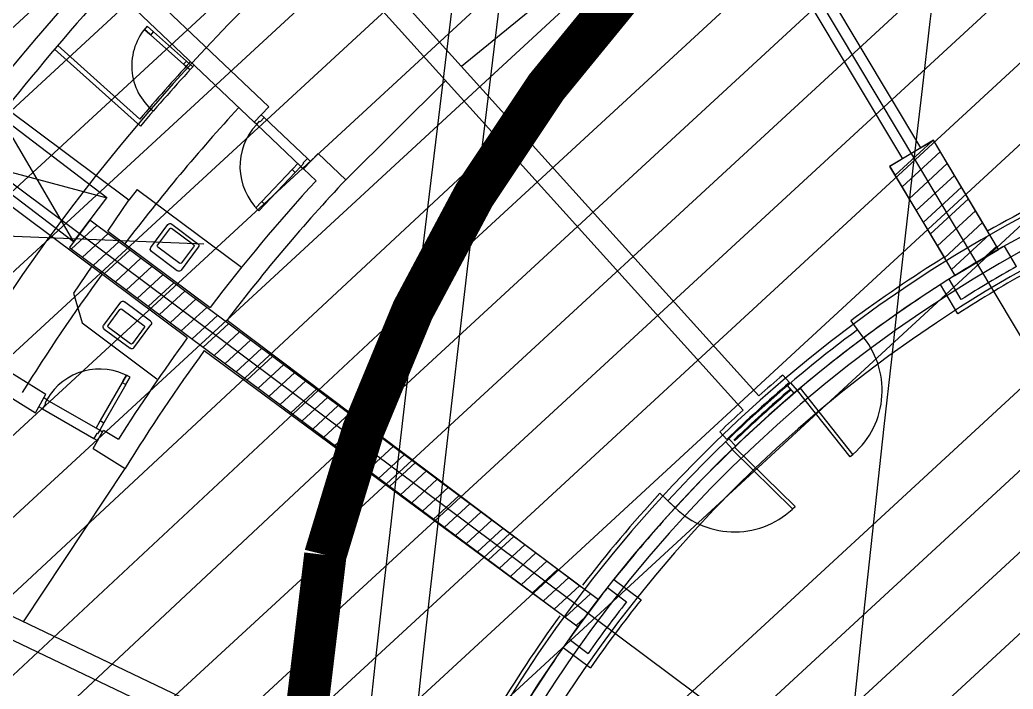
# Model space of a CAD drawing. Extents: x -678889171 to 586587, y -792238163 to 335485.
# Drawn here: x -678765998 to -678754277, y -791980772 to -791972875 of the extents above; entities that cross this region are included whole.
import ezdxf
from ezdxf.enums import TextEntityAlignment as Align

# ---------------------------------------------------------------- set-up
doc = ezdxf.new("R2010")
doc.units = 0
doc.header["$MEASUREMENT"] = 0
for name, color, linetype in [('A-FLOR-PATT', 252, 'Continuous'), ('A-SITE-PATT', 252, 'Continuous'), ('A-WALL', 252, 'Continuous')]:
    doc.layers.add(name, color=color, linetype=linetype)
for name, color, linetype, lineweight in [('BASEMENT3 LAYOUT$0$A-TABL-TEXT', 252, 'Continuous', 30), ('BASEMENT3 LAYOUT$0$HATCH11', 252, 'Continuous', 15), ('BASEMENT3 LAYOUT$0$HATCH2', 252, 'Continuous', 15)]:
    doc.layers.add(name, color=color, linetype=linetype, lineweight=lineweight)
doc.styles.add('Ground floor Towers$0$$Bas01-Rname$0$EN-SC', font='swissc.ttf')
doc.styles.add('Ground floor Towers$0$$Bas01-Rname$0$EN-SCL', font='swisscl.ttf')
doc.styles.add('Ground floor Towers$0$04-Ground Floor$0$V2-lower ground$0$LEVEL  FOR LICENSE LOWER GR$0$$LG- LEVEL$0$AR-SR', font='sarb.shx')

# ---------------------------------------------------------------- blocks, each defined once
blk = doc.blocks.new('A$C61C61320')
at = {"layer": 'BASEMENT3 LAYOUT$0$HATCH11'}
h = blk.add_hatch(dxfattribs=at)
h.set_pattern_fill('JIS_WOOD', color=256, scale=1000, style=0)
h.set_pattern_definition([(45, (-55979.95959305647, -92778.05480168064), (-499.9999991609842, 499.9999991609843), [])])
edge = h.paths.add_edge_path()
edge.add_line((-21467.74319023453, -134455.7384705361), (-52625.22989511769, -137297.8907696561))
edge.add_arc((469730.797268165, -78930.5305383486), 525606.8567419754, 175.7647423383216, 186.3757064635938, ccw=False)
edge.add_arc((-39265.1562679424, -44102.43736154633), 15691.08979022459, 0.9729785529091828, 165.2727067888424, ccw=False)
edge.add_arc((542230.0773749191, -76004.92878418005), 566720.1514529854, 176.7459500062832, 185.9199427217102)
at = {"layer": 'BASEMENT3 LAYOUT$0$HATCH2'}
h = blk.add_hatch(dxfattribs=at)
h.set_pattern_fill('JIS_WOOD', color=256, scale=1000, style=0)
h.set_pattern_definition([(45, (-845211.5632561638, -471074.8112416068), (-499.9999991609842, 499.9999991609843), [])])
edge = h.paths.add_edge_path()
edge.add_line((-87728.88771757309, -14436.92520058164), (11085.99286301623, -14077.61977391216))
edge.add_line((11085.9928630162, -14077.61977391216), (11086.00013759563, -61296.12011963065))
edge.add_line((11086.00013759569, -61296.12011963065), (-23868.16462742418, -60220.57708285929))
edge.add_line((-23868.16462742421, -60220.57708285929), (-23388.15647815715, -47455.2645226442))
edge.add_arc((-38984.06513334403, -44366.02445463254), 15898.9235792472, 348.7958745272753, 525.9866040010601)
edge.add_line((-54409.82303213701, -40516.12001080933), (-55179.78612954497, -49076.3717473704))
edge.add_line((-55179.78612954495, -49076.3717473704), (-87616.00626249687, -47227.09333388295))
edge.add_line((-87616.00626249681, -47227.09333388295), (-87728.88771757303, -14436.92520058164))
at = {"layer": 'BASEMENT3 LAYOUT$0$A-TABL-TEXT', "const_width": 500, "elevation": 212771.999991763}
blk.add_lwpolyline([(-55177.9904923368, -49002.55585763077), (-54541.06010160525, -40908.81723323351, -0.4123632474485285), (-36062.28517638973, -28707.6033656245)], format="xyb", dxfattribs=at)
blk = doc.blocks.new('2')
at = {"layer": 'BASEMENT3 LAYOUT$0$A-TABL-TEXT', "const_width": 500, "elevation": 212771.999991763}
blk.add_lwpolyline([(62742.86580925656, 183194.8048470006), (63379.79619998811, 191288.5434713978, -0.4123632474485285), (81858.57112520363, 203489.7573390068)], format="xyb", dxfattribs=at)
blk = doc.blocks.new('GR')
at = {"layer": 'A-FLOR-PATT'}
for p, q in [((49525, 196905), (245.3918416806846, 272191.5239476775)), ((49525, 196905), (-15202.90004794695, 241219.0248279215)), ((37917.31744450156, 214869.4832371915), (40100.14218471047, 211534.8171258366)), ((32138.3914500254, 214838.5129445048), (38312.25326382491, 208534.7973073224)), ((37708.14592250739, 214732.5625507092), (39890.99582877191, 211397.8579935781)), ((31959.78480612638, 214663.5855212804), (38133.63641247177, 208359.8597315139)), ((36013.24041828551, 213484.6447881008), (34648.66498233605, 212275.4412405248)), ((32395.9762095687, 211708.6128266694), (30635.49481580156, 213247.7002385714)), ((30472.89020110396, 213057.8023117596), (32231.23306128339, 211520.4426882306)), ((29842.46849688815, 212283.2599562553), (30890.53406081966, 211416.0194998844)), ((29880.71930975112, 212329.4863049681), (30881.25529669845, 211501.5750408286)), ((33338.30891472049, 210884.7856567502), (34469.95725093264, 212100.6168498605, 6.706923801985238e-08)), ((32231.23306128339, 211520.4426882306), (32395.9762095687, 211708.6128266694)), ((32310.31943479371, 211610.6943548846), (32231.33352631399, 211520.3548493425)), ((32301.8857821565, 211525.0855147852), (32347.96089543631, 211577.7835596847)), ((32347.96089543631, 211577.7835596847), (32310.31943479371, 211610.6943548846)), ((32347.9608954363, 211577.7835596847), (32874.94134443259, 211117.0324268861)), ((40247.52407594203, 211631.3299043792, -6.574195595121094e-08), (39745.57282651265, 211302.6279901172, -6.574195595121094e-08)), ((39812.16568707858, 211200.9359461153, -6.574195595121094e-08), (40233.14074719945, 211621.9110062362, -6.574195595121094e-08)), ((40101.42356947396, 211535.6013132343, -6.574195595121094e-08), (40247.52407570888, 211631.329904736, -6.574195595121094e-08)), ((40246.31441319807, 211630.5377588073), (40931.14305478445, 210584.7556103182)), ((41069.2788525678, 210376.4517879508, -6.574195595121094e-08), (40247.52407594203, 211631.3299043792, -6.574195595121094e-08)), ((30530.88085418709, 210556.9771759924), (29228.62405942294, 211463.3838248485)), ((29228.62405942294, 211463.3838248485), (30157.84687370269, 210022.5138715401)), ((30791.80158176535, 210538.0459113086), (29298.81413588337, 211560.7575085301)), ((32261.44669482807, 211494.0262131825), (32231.33352631399, 211520.3548493425)), ((32261.44669482807, 211494.0262131825), (32294.35749002798, 211531.6676738251)), ((32261.44669482807, 211494.0262131825), (32803.4837280814, 211020.1107623039)), ((32294.35749002798, 211531.6676738251), (32301.8857821565, 211525.0855147852)), ((39901.00623775847, 211065.2700937685, -6.574195595121094e-08), (40334.40012664668, 211498.6639826567, -6.574195595121094e-08)), ((39892.25204771315, 211398.6806263961, -6.574195595121094e-08), (39744.36316438326, 211301.8358449477, -6.574195595121094e-08)), ((39989.84678843833, 210929.6042414216, -6.574195595121094e-08), (40423.2406769853, 211362.9981299686, -6.574195595121094e-08)), ((39744.36316438325, 211301.8358449477), (40429.13231767371, 210256.1445448657)), ((39745.57282651265, 211302.6279901172, -6.574195595121094e-08), (40567.3276067941, 210047.7498760823, -6.574195595121094e-08)), ((40078.68733911819, 210793.9383890748, -6.574195595121094e-08), (40512.08122732397, 211227.3322772805, -6.574195595121094e-08)), ((32828.86623115279, 211064.3343819865), (32874.94134443259, 211117.0324268861)), ((32998.2384835718, 211182.0896337159), (32833.59689659544, 210993.782126144)), ((32874.94134443259, 211117.0324268861), (32912.5828050752, 211084.1216316861)), ((32998.2384835718, 211182.0896337159), (33338.38867382432, 210884.7159279629)), ((32708.57748379097, 210987.5254159857), (32700.020677039, 210977.7386362186)), ((32765.84226743881, 211053.0215575038), (32708.57748379097, 210987.5254159857)), ((32737.66213768159, 210944.8278410187), (32803.4837280814, 211020.1107623039)), ((32803.4837280814, 211020.1107623039), (32765.84226743881, 211053.0215575038)), ((32803.4837280814, 211020.1107623039), (32836.39452328131, 211057.7522229465)), ((32803.4837280814, 211020.1107623039), (32833.59689659547, 210993.782126144)), ((32836.39452328131, 211057.7522229465), (32828.86623115279, 211064.3343819865)), ((32912.5828050752, 211084.1216316861), (32833.59689659547, 210993.782126144)), ((32833.59689659544, 210993.782126144), (32987.75766822929, 210858.995816142)), ((40167.5278897981, 210658.2725367279, -6.574195595121094e-08), (40600.92177766262, 211091.6664245924, -6.574195595121094e-08)), ((30157.84687370269, 210022.5138715401), (28856.69633245534, 210930.2790175156)), ((28856.69633245534, 210930.2790175156), (30530.80665022249, 210557.044322425)), ((32357.74840695999, 210586.2674455357), (32700.020677039, 210977.7386362186)), ((32395.38986760258, 210553.3566503358), (32737.66213768159, 210944.8278410187)), ((32700.020677039, 210977.7386362186), (32737.66213768159, 210944.8278410187)), ((40256.36844047793, 210522.6066843811, -6.574195595121094e-08), (40689.76232800129, 210956.0005719044, -6.574195595121094e-08)), ((31545.28793525553, 208943.1118025062), (28789.55878250397, 210830.8143221041)), ((40345.20899115785, 210386.9408320342, -6.574195595121094e-08), (40778.60287833997, 210820.3347192163, -6.574195595121094e-08)), ((30884.81588417984, 210668.7376993566), (30791.80158176535, 210538.0459113086)), ((30884.81588417984, 210668.7376993566), (32151.14788605901, 209802.2474227154)), ((40434.04954183768, 210251.2749796874, -6.574195595121094e-08), (40867.44342867858, 210684.6688665283, -6.574195595121094e-08)), ((30157.84687370269, 210022.5138715401), (30530.88085418709, 210556.9771759924)), ((30557.60968012269, 210165.3747303395), (30791.80158176535, 210538.0459113086)), ((32291.92681656018, 210510.9845242505), (32357.74840695999, 210586.2674455357)), ((32291.92681656018, 210510.9845242505), (32349.19160020802, 210576.4806657686)), ((32349.19160020802, 210576.4806657686), (32291.92681656018, 210510.9845242505)), ((32395.38986760259, 210553.3566503358), (32329.56827720277, 210478.0737290506)), ((32357.74840695999, 210586.2674455357), (32395.38986760259, 210553.3566503358)), ((40522.8900925176, 210115.6091273405, -6.574195595121094e-08), (40956.28397901726, 210549.0030138402, -6.574195595121094e-08)), ((32329.56827720277, 210478.0737290506), (32291.92681656018, 210510.9845242505)), ((40892.42996682841, 210260.6425986246, -6.574195595121094e-08), (41045.1245293559, 210413.3371611521, -6.574195595121094e-08)), ((41289.39365193976, 210183.6148773881), (41135.99791269795, 210417.9550714739)), ((30339.41254307961, 210284.5727935195, -6.574195595121094e-08), (30113.44607782693, 209954.6480099246, -6.574195595121094e-08)), ((36518.06226516134, 206054.6032701902, -6.574195595121094e-08), (30339.41254307961, 210284.5727935195, -6.574195595121094e-08)), ((40567.3276067941, 210047.7498760823, -6.574195595121094e-08), (41069.2788525678, 210376.4517879508, -6.574195595121094e-08)), ((30139.05681040115, 209937.1140714788, -6.574195595121094e-08), (30426.73419669294, 210224.7914577706, -6.574195595121094e-08)), ((30557.5285803533, 210165.4302537598), (31799.8276825097, 209314.9137141435)), ((31695, 210055), (-8850, 210055.0000000001)), ((30272.3241018916, 209845.8749599427, -6.574195595121094e-08), (30560.00321076275, 210133.5540688138, -6.574195595121094e-08)), ((30113.44607782693, 209954.6480099246, -6.574195595121094e-08), (36292.09874895602, 205724.5419283997, -6.574195595121094e-08)), ((30405.59139338252, 209754.6358484069, -6.574195595121094e-08), (30693.27222483302, 210042.3166798574, -6.574195595121094e-08)), ((30538.85868487321, 209663.396736871, -6.574195595121094e-08), (30826.54123890307, 209951.0792909008, -6.574195595121094e-08)), ((40620.71720754613, 209598.3714604619), (40401.53298451993, 209933.215658993)), ((40653.51222507826, 209767.3759904823), (40500.11648583643, 210001.7161845681)), ((30672.12597636413, 209572.1576253353, -6.574195595121094e-08), (30959.81025297311, 209859.8419019443, -6.574195595121094e-08)), ((30386.37122709811, 209741.7960480185), (30182.23852897758, 209418.2368359423)), ((30805.39326785458, 209480.9185137991, -6.574195595121094e-08), (31093.07926704339, 209768.6045129879, -6.574195595121094e-08)), ((30938.6605593455, 209389.6794022629, -6.574195595121094e-08), (31226.34828111343, 209677.3671240308, -6.574195595121094e-08)), ((31071.92785083619, 209298.440290727, -6.574195595121094e-08), (31359.61729518324, 209586.129735074, -6.574195595121094e-08)), ((31205.19514232688, 209207.201179191, -6.574195595121094e-08), (31492.88630925352, 209494.8923461176, -6.574195595121094e-08)), ((39362.52196808333, 209463.1452840513), (39516.79079785533, 209266.3803191117)), ((27874.02580942312, 209361.5092579908), (29906.43735160152, 208211.2044860532)), ((30182.23852897758, 209418.2368359423), (30297.23268304113, 209070.7693514218)), ((31338.4624338178, 209115.9620676553, -6.574195595121094e-08), (31626.15532332356, 209403.6549571611, -6.574195595121094e-08)), ((31471.72972530825, 209024.7229561191, -6.574195595121094e-08), (31759.42433739337, 209312.4175682042, -6.574195595121094e-08)), ((27751.29269146548, 209143.7093488346), (29790.53933174815, 207989.536046433)), ((31604.9970167994, 208933.4838445832, -6.574195595121094e-08), (31892.69335146388, 209221.1801792476, -6.574195595121094e-08)), ((31738.26430828986, 208842.244733047, -6.574195595121094e-08), (32025.96236553392, 209129.942790291, -6.574195595121094e-08)), ((32006.12534463056, 209173.6759289649), (36310.55652751459, 206196.663912182)), ((30297.23268304113, 209070.7693514218), (31206.20802509456, 208448.1119898546)), ((31871.53159978054, 208751.005621511, -6.574195595121094e-08), (32159.23137960373, 209038.7054013342, -6.574195595121094e-08)), ((32004.79889127146, 208659.7665099753, -6.574195595121094e-08), (32292.50039367378, 208947.4680123776, -6.574195595121094e-08)), ((31751.54976574483, 208801.8203491271), (36084.59027299681, 205866.6089635357)), ((32138.06618276192, 208568.5273984391, -6.574195595121094e-08), (32425.76940774382, 208856.230623421, -6.574195595121094e-08)), ((32271.33347425307, 208477.2882869032, -6.574195595121094e-08), (32559.0384218141, 208764.9932344642, -6.574195595121094e-08)), ((38584.83157969782, 208791.6287295155, -1.196127254280847e-05), (38668.84027933981, 208705.8589879961, -1.196127254280847e-05)), ((32404.60076574376, 208386.0491753672, -6.574195595121094e-08), (32692.30743588414, 208673.7558455076, -6.574195595121094e-08)), ((38727.75614936915, 208582.1562528441, -1.341915513471841e-07), (38646.54188770804, 208670.4978834768, -1.340604325533008e-07)), ((38764.56516213279, 208615.9955285363, -1.341932693295576e-07), (38683.35090047165, 208704.3371591688, -1.340621505356744e-07)), ((38764.57237519829, 208617.0783494638, -3.474091652645497e-07), (38794.87703026672, 208643.1863536231, -3.474091652645497e-07)), ((38794.87703026672, 208643.1863536231, -3.474091652645497e-07), (39447.57713888356, 207885.5699723868, -3.474091652645497e-07)), ((32537.86805723421, 208294.810063831, -6.574195595121094e-08), (32825.57644995395, 208582.5184565508, -6.574195595121094e-08)), ((39417.27248381509, 207859.4619682274, -3.474091652645497e-07), (38764.57237519829, 208617.0783494638, -3.474091652645497e-07)), ((30845.99786696408, 208475.8561883552), (30799.66432000861, 208387.2378921263)), ((30845.99786696408, 208475.8561883552), (30805.68768111282, 208398.7582706361)), ((30805.68768111282, 208398.7582706361), (30845.99786696408, 208475.8561883552)), ((30843.97346812308, 208364.0711186486), (30890.30701507854, 208452.6894148775)), ((30890.30701507854, 208452.6894148775), (30845.99786696408, 208475.8561883552)), ((32671.13534872513, 208203.5709522953, -6.574195595121094e-08), (32958.84546402423, 208491.2810675944, -6.574195595121094e-08)), ((30799.6643200086, 208387.2378921263), (30558.7298758402, 207926.4227517359)), ((30843.97346812307, 208364.0711186486), (30603.03902395467, 207903.2559782582)), ((30799.66432000861, 208387.2378921263), (30843.97346812308, 208364.0711186486)), ((32804.40264021559, 208112.3318407591, -6.574195595121094e-08), (33092.11447809427, 208400.0436786378, -6.574195595121094e-08)), ((32937.66993170674, 208021.0927292232, -6.574195595121094e-08), (33225.38349216455, 208308.806289681, -6.574195595121094e-08)), ((29790.53933174832, 207989.5360464333), (29906.37319913728, 208211.0817870056)), ((33070.93722319743, 207929.8536176872, -6.574195595121094e-08), (33358.65250623459, 208217.5689007244, -6.574195595121094e-08)), ((29827.60616931285, 208060.4306834161), (29883.20642565937, 208166.7726388908)), ((29871.91531742732, 208037.2639099384), (29827.60616931285, 208060.4306834161)), ((29904.34880029609, 208099.2967172986), (29871.91531742732, 208037.2639099384)), ((29918.65374415094, 208148.2392201086), (29883.20642565937, 208166.7726388908)), ((29918.65374415094, 208148.2392201086), (29895.4869706732, 208103.9300719941)), ((29895.4869706732, 208103.9300719941), (29904.34880029609, 208099.2967172986)), ((29918.65374415094, 208148.2392201086), (30556.7054769992, 207814.6376820292)), ((33204.20451468788, 207838.6145061511, -6.574195595121094e-08), (33491.9215203044, 208126.3315117676, -6.574195595121094e-08)), ((37870.42870142788, 208091.8941173091), (37954.43740106802, 208006.1243757881, -1.206289972118029e-05)), ((29871.91531742731, 208037.2639099384), (30492.24339102978, 207712.9290812502)), ((33337.47180617857, 207747.3753946151, -6.574195595121094e-08), (33625.19053437444, 208035.094122811, -6.574195595121094e-08)), ((33470.73909766925, 207656.1362830792, -6.574195595121094e-08), (33758.45954844449, 207943.8567338544, -6.574195595121094e-08)), ((38028.18106313307, 207895.1683244109), (37942.88163927596, 207979.572164909, -2.127147077250161e-06)), ((38063.34933000584, 207930.7097510165, -3.485886315841532e-09), (37978.04990614876, 208015.1135915147, -2.130632963566009e-06)), ((30512.39632888474, 207837.804455507), (30552.70651473599, 207914.9023732261)), ((30556.7054769992, 207814.6376820292), (30512.39632888474, 207837.804455507)), ((30552.70651473599, 207914.9023732261), (30558.7298758402, 207926.4227517359)), ((30603.03902395467, 207903.2559782582), (30556.7054769992, 207814.6376820292)), ((30558.7298758402, 207926.4227517359), (30603.03902395467, 207903.2559782582)), ((33604.00638916041, 207564.8971715432, -6.574195595121094e-08), (33891.72856251453, 207852.6193448973, -6.574195595121094e-08)), ((38050.19384245385, 207917.5458425477, -3.331946059385862e-07), (38023.37297806019, 207887.8702425845, -3.331946059385862e-07)), ((38023.37297806019, 207887.8702425845, -3.331946059385862e-07), (38765.26298155463, 207217.3486280029, -3.331946059385862e-07)), ((38792.08384594829, 207247.0242279661, -3.331946059385862e-07), (38050.19384245385, 207917.5458425477, -3.331946059385862e-07)), ((39447.57713888356, 207885.5699723868, -3.474091652645497e-07), (39417.27248381509, 207859.4619682274, -3.474091652645497e-07)), ((30487.14756566897, 207595.2695511782), (30603.04558552237, 207816.9379907984)), ((30524.67687389857, 207774.9618886103), (30492.24339102978, 207712.9290812502)), ((30492.24339102978, 207712.9290812502), (30536.55253914426, 207689.7623077724)), ((30533.53870352146, 207770.3285339148), (30524.67687389857, 207774.9618886103)), ((30556.7054769992, 207814.6376820292), (30533.53870352146, 207770.3285339148)), ((30536.55253914426, 207689.7623077724), (30592.15279549077, 207796.104263247)), ((30556.7054769992, 207814.6376820292), (30592.15279549077, 207796.104263247)), ((30603.04558552237, 207816.9379907984), (30781.77541855371, 207715.7804370466)), ((33737.27368065109, 207473.6580600073, -6.574195595121094e-08), (34024.99757658481, 207761.381955941, -6.574195595121094e-08)), ((30487.14756566897, 207595.2695511782), (30876.13316011804, 207375.1113911678)), ((33870.54097214155, 207382.4189484711, -6.574195595121094e-08), (34158.26659065485, 207670.1445669844, -6.574195595121094e-08)), ((34003.80826363224, 207291.1798369351, -6.574195595121094e-08), (34291.53560472489, 207578.9071780278, -6.574195595121094e-08)), ((34137.07555512292, 207199.9407253992, -6.574195595121094e-08), (34424.80461879517, 207487.6697890714, -6.574195595121094e-08)), ((29749.75422969484, 205518.7515309269), (30875.70735812417, 207375.3523866824)), ((34270.34284661408, 207108.7016138632, -6.574195595121094e-08), (34558.07363286521, 207396.4324001144, -6.574195595121094e-08)), ((34403.61013810476, 207017.4625023273, -6.574195595121094e-08), (34691.34264693502, 207305.1950111575, -6.574195595121094e-08)), ((37191.03703237549, 207337.9001053165), (37379.46260412479, 207173.5510429581)), ((37290.07921836705, 207251.5769214376, -1.341305024979747e-07), (37381.73149559391, 207174.1181577041, -1.342611031498726e-07)), ((38765.26298155463, 207217.3486280029, -3.331946059385862e-07), (38792.08384594829, 207247.0242279661, -3.331946059385862e-07)), ((34536.87742959545, 206926.2233907913, -6.574195595121094e-08), (34824.6116610053, 207213.9576222012, -6.574195595121094e-08)), ((34670.1447210859, 206834.9842792551, -6.574195595121094e-08), (34957.88067507534, 207122.7202332446, -6.574195595121094e-08)), ((34803.41201257659, 206743.7451677192, -6.574195595121094e-08), (35091.14968914515, 207031.4828442878, -6.574195595121094e-08)), ((34936.67930406774, 206652.5060561833, -6.574195595121094e-08), (35224.41870321543, 206940.2454553309, -6.574195595121094e-08)), ((26618.96307469231, 206860.6816046859), (34729.27404533423, 203384.4132558206)), ((35069.9465955582, 206561.2669446471, -6.574195595121094e-08), (35357.68771728547, 206849.0080663743, -6.574195595121094e-08)), ((35203.21388704912, 206470.0278331114, -6.574195595121094e-08), (35490.95673135552, 206757.7706774177, -6.574195595121094e-08)), ((35336.48117853981, 206378.7887215754, -6.574195595121094e-08), (35624.22574542556, 206666.5332884612, -6.574195595121094e-08)), ((26520.61232921985, 206630.8400205776), (34629.0638985672, 203155.3686544535)), ((35469.74847003026, 206287.5496100392, -6.574195595121094e-08), (35757.4947594956, 206575.2958995046, -6.574195595121094e-08)), ((35603.01576152141, 206196.3104985033, -6.574195595121094e-08), (35890.76377356588, 206484.0585105477, -6.574195595121094e-08)), ((35736.28305301187, 206105.0713869671, -6.574195595121094e-08), (36024.03278763592, 206392.8211215911, -6.574195595121094e-08)), ((35869.55034450279, 206013.8322754314, -6.574195595121094e-08), (36157.30180170573, 206301.5837326343, -6.574195595121094e-08)), ((36691.40365629375, 206299.2634652274), (37021.62928413242, 206073.1807466661)), ((36002.81763599347, 205922.5931638954, -6.574195595121094e-08), (36290.57081577601, 206210.346343678, -6.574195595121094e-08)), ((36620.87295701487, 206202.1220775746), (36851.98085154998, 206043.8984369097)), ((36136.08492748393, 205831.3540523592, -6.574195595121094e-08), (36423.83982984582, 206119.1089547211, -6.574195595121094e-08)), ((36292.09874895602, 205724.5419283997, -6.574195595121094e-08), (36518.06226516134, 206054.6032701902, -6.574195595121094e-08)), ((36269.35221897508, 205740.1149408233, -6.574195595121094e-08), (36375.27837823587, 205846.0411000841, -6.574195595121094e-08)), ((36126.48341523295, 205474.1179500365), (36456.70904307161, 205248.0352314751)), ((36191.53357380867, 205575.0114860295), (36422.64146834379, 205416.7878453646))]:
    blk.add_line(p, q, dxfattribs=at)
at = {"layer": 'A-FLOR-PATT', "extrusion": (-1.123363776005737e-08, 9.272868781922142e-09, 0.9999999999999999)}
for p, q in [((30923.05926590823, 212598.8726607985, -1.04877342925597e-05), (30891.3906642345, 212560.1802885782, -1.048469860167049e-05)), ((30891.3906642345, 212560.1802885782, -1.048469860167049e-05), (30958.7153918977, 212505.0769216659, -9.217430707987887e-06)), ((30958.7153918977, 212505.0769216659, -9.217430707987887e-06), (30891.3906642345, 212560.1802885782, -1.048469860167049e-05)), ((30891.3906642345, 212560.1802885782, -1.048469860167049e-05), (30968.77540867496, 212496.8430852308, -9.028068838816709e-06)), ((31000.44401034869, 212535.535457451, -9.031104529706128e-06), (30923.05926590823, 212598.8726607985, -1.04877342925597e-05)), ((30968.77540867496, 212496.8430852308, -9.028068838816709e-06), (31000.44401034869, 212535.535457451, -9.031104529706128e-06)), ((31000.44401034868, 212535.535457451, -9.031104529706128e-06), (31402.84468143908, 212206.1820000442, -1.456629762867446e-06)), ((30968.77540867496, 212496.8430852307, -9.028068838816709e-06), (31371.17607976535, 212167.489627824, -1.453594071978027e-06)), ((31371.17607976535, 212167.489627824, -1.45359407197781e-06), (31402.84468143908, 212206.1820000443, -1.456629762867229e-06)), ((31381.23609654262, 212159.2557913889, -1.264232202807065e-06), (31371.17607976535, 212167.489627824, -1.45359407197781e-06)), ((31448.56082420582, 212104.1524244766, 3.035690875757835e-09), (31381.23609654262, 212159.2557913889, -1.264232202807065e-06)), ((31402.84468143908, 212206.1820000443, -1.456629762867229e-06), (31480.22942587955, 212142.8447966968)), ((31480.22942587955, 212142.8447966968), (31448.56082420582, 212104.1524244766, 3.035690875757835e-09))]:
    blk.add_line(p, q, dxfattribs=at)
at = {"layer": 'A-FLOR-PATT', "extrusion": (-4.359270322766709e-17, -6.367327801144432e-17, -1)}
for p, q in [((31072.59069174493, 209992.7452008249), (31261.99715016771, 210269.3999891581)), ((31283.10058374365, 210221.0912290071), (31150.51606284769, 210027.4328771739)), ((31573.836608137, 210042.3607356941), (31306.40364608145, 210225.4536455028)), ((31308.60327484342, 210278.1248221491), (31622.14536828781, 210063.4641692701)), ((31394.85761818045, 209731.4784232702), (31081.31552473619, 209946.1390761492)), ((31154.87847934314, 210004.1298148362), (31422.31144139892, 209821.0369050275)), ((31630.87020127883, 210016.8580445944), (31441.46374285605, 209740.2032562611)), ((31445.61450373661, 209825.399321523), (31578.19902463257, 210019.0576733563))]:
    blk.add_line(p, q, dxfattribs=at)
at = {"layer": 'A-FLOR-PATT', "extrusion": (4.362556236135366e-17, 6.365076917110876e-17, -1)}
for p, q in [((30742.557969769, 209331.3277241841), (30553.00874130265, 209054.7707347809)), ((30605.6787755955, 209052.5439201022), (30738.36323552206, 209246.1338126844)), ((30761.6685464154, 209250.4842007313), (31029.00696950522, 209067.2532798802)), ((31102.59984621312, 209125.206041349), (30789.16859155637, 209340.0285002777)), ((30561.70951739652, 209008.1601129939), (30875.14077205327, 208793.3376540652)), ((30877.36758673191, 208846.0076883577), (30610.02916364209, 209029.2386092088)), ((31033.35735755181, 209043.9479689868), (30900.67289762525, 208850.3580764046)), ((30921.75139384018, 208802.0384301587), (31111.30062230676, 209078.5954195619))]:
    blk.add_line(p, q, dxfattribs=at)
at = {"layer": 'A-FLOR-PATT'}
for centre, radius, start, end in [((687279.656740699, 163488.6097753342), 649022.5456272444, 169.8809308091749, 188.016783999427), ((632160.654919429, 163506.251165366), 605195.8226879981, 171.0737824436527, 190.1263033448895), ((632160.6549194276, 163506.2511653661), 599695.8226879967, 171.0616030214717, 190.2201678661017), ((632160.6549194327, 163506.2511653659), 599145.8226880017, 171.0631954506245, 190.2296506374575), ((49526.59955092936, 196905.9360870057), 23655.24608071568, 5.69885754428108, 152.2212887960275), ((49526.59955092927, 196905.9360870057), 23655.24608071568, 5.698857544488487, 152.2212887979112), ((49462.5152739476, 196949.8101306047), 25150.86846790402, 138.5808713405524, 152.6017680256882), ((49521.41111856893, 196909.8478151424), 24972.03603168805, 139.7111396675946, 144.0773426623673), ((49526.59955092936, 196905.9360870057), 16105.24608071568, 356.629771538797, 162.8497907589046), ((49526.59955092927, 196905.9360870057), 16105.24608071568, 356.629771538693, 162.8497907594026), ((49526.59955092936, 196905.9360870057), 15905.24608071568, 78.68823408398691, 167.8562218017305), ((49526.59955092936, 196905.9360870057), 15755.24608071568, 356.629771538797, 167.8129631575567), ((49526.59955092936, 196905.9360870057), 15555.24608071568, 356.629771538797, 160.8095075808868), ((49526.59955092927, 196905.9360870057), 15555.24608071568, 356.629771538693, 160.8095075811821), ((49518.32705227578, 196906.20432738), 23672.03603168805, 139.7476472493896, 141.934208733943), ((49563.84604910562, 196868.4529480423), 23671.16966252703, 139.7491001840833, 142.079391850373), ((49526.59955092936, 196905.9360870057), 22893.8218894663, 139.8011772870171, 145.0401363288402), ((32803.4837280814, 211020.1107623039), 719.9999999997044, 138.836050984555, 228.8360509840062), ((49526.59955092936, 196905.9360870057), 16155.24608071567, 117.2795352533536, 122.1443121725793), ((49526.59955092898, 196905.9360870051), 21388.41876445239, 139.1888649513045, 145.0005009087185), ((49526.59955092898, 196905.9360870051), 21638.41876445239, 139.8472143055081, 145.0074650042318), ((49526.59955092936, 196905.9360870057), 15905.24608071567, 121.8391727407038, 124.5771961486996), ((49526.59955092936, 196905.9360870057), 16155.24608071567, 124.2723790690872, 128.9874594661364), ((49526.59955092936, 196905.9360870057), 15625.24608071567, 121.814635641358, 124.6017332480454), ((49526.59955092936, 196905.9360870057), 15505.24608071567, 121.3602384664663, 125.0562943803845), ((49526.59955092936, 196905.9360870057), 15905.24608071567, 125.0096410316856, 129.0014511933995), ((49526.59955092936, 196905.9360870057), 22893.8218894663, 146.1663578913017, 150.3858664017568), ((49529.6650218584, 196907.4456719577, -1.51571399039361e-07), 16025.24608071567, 128.9906399746851, 139.7975987392034), ((49529.6650218584, 196907.4456719577, -1.51571399039361e-07), 15905.24608071567, 128.9906399746851, 139.7975987392034), ((38764.57237942643, 208617.078344556, -3.452426709103936e-07), 999.9999999999949, 310.74548884871, 40.74548884934166), ((49526.59955092936, 196905.9360870057), 21638.41876445239, 146.200579194271, 150.028629458446), ((49526.59955092936, 196905.9360870057), 21388.41876445239, 146.2077342708003, 150.6929361954171), ((49588.52053880592, 196835.2876898954), 16249.1618788325, 132.6240600226702, 133.9446621545376), ((49385.61618499154, 197049.8748327203), 15833.86410324397, 132.596135196645, 136.215296357851), ((30556.7054769992, 207814.6376820292), 719.9999999997044, 62.39745041285041, 152.3974504124978), ((49529.6650218584, 196907.4456719577, -1.51571399039361e-07), 15971.24608071567, 132.7754778276728, 136.0163218334801), ((49529.6650218584, 196907.4456719577, -1.51571399039361e-07), 15959.24608071567, 132.7756150671036, 136.0161741762516), ((46686.52247148498, 199695.5857571204, -2.412579944236059e-05), 12174.6253922581, 134.6293251390832, 136.3970836319796), ((49526.59955092936, 196905.9360870057), 16155.24608071567, 139.7793978503592, 144.8052421070914), ((38050.19384725979, 207917.5458382041, -3.310279331701012e-07), 999.9999999999948, 227.8926643272591, 317.8926643281572), ((49526.59955092936, 196905.9360870057), 15905.24608071567, 139.7931534286528, 143.8017905228112), ((49526.59955092936, 196905.9360870057), 15905.24608071567, 144.2342354057971, 146.9722588137928), ((49526.59955092936, 196905.9360870057), 15505.24608071567, 143.7538417418779, 147.4511930880304), ((49526.59955092936, 196905.9360870057), 15625.24608071567, 144.2086133452545, 146.9967959131385), ((49526.59955092936, 196905.9360870057), 16155.24608071567, 146.4012521124994, 151.3494459599148), ((49526.59955092936, 196905.9360870057), 15905.24608071567, 147.4047036967786, 151.3357408532039)]:
    blk.add_arc(centre, radius, start, end, dxfattribs=at)
at = {"layer": 'A-FLOR-PATT', "extrusion": (-1.123363776005737e-08, 9.272868781922142e-09, 0.9999999999999999)}
blk.add_arc((31445.97611871907, 212153.186052932, 0.001613499842197069), 687.079753292983, 139.558754647654, 233.4177881662773, dxfattribs=at)
at = {"layer": 'A-FLOR-PATT', "extrusion": (-4.359270322766709e-17, -6.367327801144432e-17, -1)}
for centre, radius, start, end in [((-31289.66262900119, 210250.4593433158), 33.52800000000003, 34.39675288935656, 124.3967528893566), ((-31296.93332316028, 210211.6209060862), 16.76400000000002, 34.39675288935656, 124.3967528893566), ((-31603.20472244546, 210035.7986904368), 33.52800000000003, 124.3967528893566, 214.3967528893565), ((-31100.25617057842, 209973.8045549826), 33.52800000000003, 304.3967528893565, 34.39675288935656), ((-31164.34880226431, 210017.9625542528), 16.76400000000002, 304.3967528893565, 34.39675288935656), ((-31564.36628521595, 210028.5279962774), 16.76400000000002, 124.3967528893566, 214.3967528893565), ((-31431.78176431998, 209834.8696444441), 16.76400000000002, 214.3967528893565, 304.3967528893565), ((-31413.79826402268, 209759.1439021034), 33.52800000000003, 214.3967528893565, 304.3967528893565)]:
    blk.add_arc(centre, radius, start, end, dxfattribs=at)
at = {"layer": 'A-FLOR-PATT', "extrusion": (4.362556236135366e-17, 6.365076917110876e-17, -1)}
for centre, radius, start, end in [((-30770.21366870962, 209312.3728013373), 33.52800000000002, 34.42632608888236, 124.4263260833805), ((-30752.19108499214, 209236.6563512612), 16.76400000000001, 34.42632608888236, 124.4263260833805), ((-31083.64492336637, 209097.5503424086), 33.52800000000002, 124.4263260833805, 214.4263260888823), ((-30580.66444024304, 209035.8158119342), 33.52800000000002, 304.4263260833804, 34.42632608888236), ((-30619.50662506558, 209043.066458679), 16.76400000000001, 304.4263260833804, 34.42632608888236), ((-31019.52950808173, 209053.4254304101), 16.76400000000001, 124.4263260833805, 214.4263260888823), ((-30894.09569489979, 208820.9933530055), 33.52800000000002, 214.4263260888823, 304.4263260833804), ((-30886.84504815517, 208859.8355378279), 16.76400000000001, 214.4263260888823, 304.4263260833804)]:
    blk.add_arc(centre, radius, start, end, dxfattribs=at)
at = {"layer": 'A-FLOR-PATT', "style": 'Ground floor Towers$0$04-Ground Floor$0$V2-lower ground$0$LEVEL  FOR LICENSE LOWER GR$0$$LG- LEVEL$0$AR-SR', "flags": 12}
for tag, p in [('L', (30296.07288644527, 72859.53473235783)), ('P', (30237.50458115668, 72203.99769414036))]:
    blk.add_attdef(tag, text='', height=500, dxfattribs=at).set_placement(p, align=Align.RIGHT)
at = {"layer": 'A-FLOR-PATT'}
for tag, p, height, style in [('N', (85492.25876324323, 56633.4995742733), 250, 'Ground floor Towers$0$$Bas01-Rname$0$EN-SC'), ('N', (89389.48149106537, 56633.4995742733), 250, 'Ground floor Towers$0$$Bas01-Rname$0$EN-SC'), ('N', (94597.61363499537, 56633.4995742733), 250, 'Ground floor Towers$0$$Bas01-Rname$0$EN-SC'), ('AN', (85922.66280553787, 56313.08159666645), 200, 'Ground floor Towers$0$$Bas01-Rname$0$EN-SCL'), ('AN', (89819.88553336001, 56313.08159666645), 200, 'Ground floor Towers$0$$Bas01-Rname$0$EN-SCL'), ('AN', (95028.01767729002, 56313.08159666645), 200, 'Ground floor Towers$0$$Bas01-Rname$0$EN-SCL'), ('SN', (85299.47460008037, 56025.08594095582), 200, 'Ground floor Towers$0$$Bas01-Rname$0$EN-SCL'), ('F', (85927.04975899268, 56008.67972904726), 200, 'Ground floor Towers$0$$Bas01-Rname$0$EN-SCL'), ('SN', (89196.69732790251, 56025.08594095582), 200, 'Ground floor Towers$0$$Bas01-Rname$0$EN-SCL'), ('F', (89824.27248681482, 56008.67972904726), 200, 'Ground floor Towers$0$$Bas01-Rname$0$EN-SCL'), ('SN', (94404.82947183252, 56025.08594095582), 200, 'Ground floor Towers$0$$Bas01-Rname$0$EN-SCL'), ('F', (95032.40463074483, 56008.67972904726), 200, 'Ground floor Towers$0$$Bas01-Rname$0$EN-SCL')]:
    blk.add_attdef(tag, p, '', height=height, dxfattribs=dict(at, style=style))
at = {"layer": 'A-FLOR-PATT', "style": 'Ground floor Towers$0$$Bas01-Rname$0$EN-SCL', "width": 0.8}
for p in [(85305.16036184286, 56295.1433535593), (89202.383089665, 56295.1433535593), (94410.51523359501, 56295.1433535593)]:
    blk.add_attdef('FN', p, '', height=250, dxfattribs=at)

msp = doc.modelspace()

# ---------------------------------------------------------------- block references
at = {"layer": 'A-SITE-PATT', "rotation": 357.6731745000001}
for name, p in [('2', (-678833487.1858103, -792167746.3685482, -212772)), ('A$C61C61320', (-678706236.4347705, -791940527.995869, -212772))]:
    msp.add_blockref(name, p, dxfattribs=at)

# ---------------------------------------------------------------- next in the draw order: block references
at = {"layer": 'A-WALL', "rotation": 357.6731745000001}
msp.add_blockref('GR', (-678804025.0995113, -792184118.4910543, -212772), dxfattribs=at)

doc.saveas('drawing.dxf')
